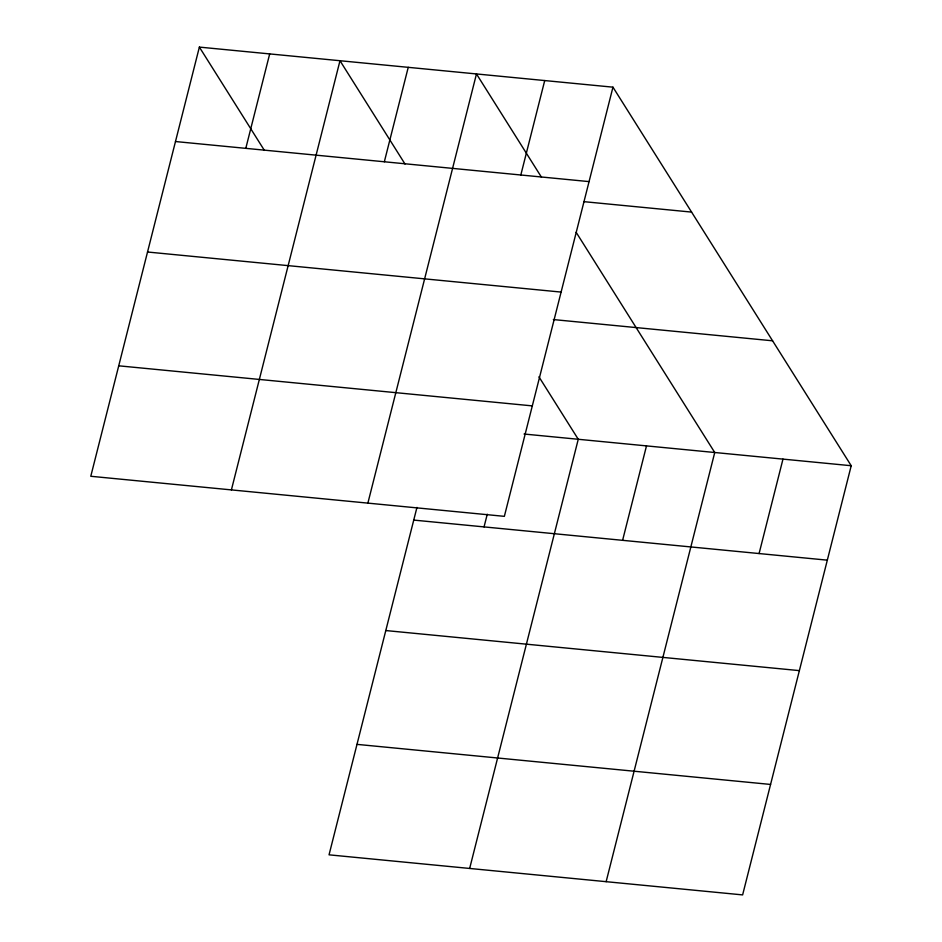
<?xml version="1.0" encoding="UTF-8"?>
<svg xmlns="http://www.w3.org/2000/svg" width="942" height="942" viewBox="0 0 942 942"><rect width="100%" height="100%" fill="white"/><g stroke="black" fill="none" stroke-linecap="round" stroke-linejoin="round"><path stroke-width="1.41" d="M199.374 47.1L90.785 476.275L504.359 516.346L612.959 87.17L199.374 47.1L264.396 150.402M245.791 148.353L269.683 53.918M231.402 489.899L339.991 60.724L405.013 164.026M384.336 161.777L408.239 67.329M367.875 503.122L476.475 73.947L541.497 177.249M416.953 507.408L329.041 854.83L742.626 894.9L851.215 465.725L612.959 87.17M520.82 175L544.723 80.553M484.047 526.908L487.261 514.214M469.658 868.453L578.258 439.278L538.942 376.812M622.603 540.331L646.495 445.884M606.142 881.677L714.742 452.501L576.139 232.285M759.087 553.555L782.979 459.107M175.483 141.536L589.056 181.606M584.146 201.682L691.581 212.091M147.529 252.009L561.114 292.079M553.354 319.562L772.593 340.804M118.727 365.814L532.312 405.884M524.058 434.026L851.215 465.725M413.738 520.09L827.323 560.16M385.796 630.551L799.369 670.622M356.994 744.368L770.568 784.439"/></g></svg>
